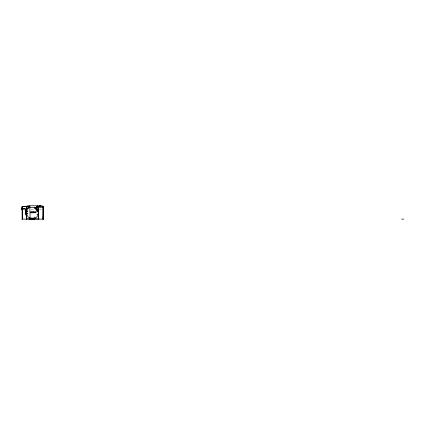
<?xml version="1.0" encoding="UTF-8"?>
<svg xmlns="http://www.w3.org/2000/svg" width="425" height="425" viewBox="0 0 425 425"><rect width="100%" height="100%" fill="white"/><g stroke="black" fill="none" stroke-linecap="round" stroke-linejoin="round"><path stroke-width="0.32" stroke-dasharray="2.12 1.59" d="M23.242 208.213L25.543 208.213M23.242 209.084L24.549 209.084L24.538 208.213M23.497 209.259L24.645 209.259M31.062 209.259L34.175 209.259M39.249 209.259L41.831 209.259M30.797 217.117L31.222 217.255M25.346 208.213L25.346 209.084M25.123 208.213L25.123 209.084M24.353 208.213L24.331 209.084M24.066 208.213L24.055 209.084M23.8 208.213L23.8 209.084M23.476 208.213L23.487 209.084"/><path stroke-width="0.64" d="M31.631 218.625L30.797 219.242L29.835 218.79L29.564 219.125L29.745 218.588M34.866 218.817L34.866 219.125L26.377 218.769L26.361 206.077L29.814 206.077M42.883 219.125L42.883 206.284M21.872 219.125L43.477 219.125L43.477 206.284L37.113 206.284M26.743 211.225L26.823 214.306A5.387 5.387 0 0 0 29.814 218.099L35.031 218.099A4.872 4.872 0 0 0 38 214.885C38.67 212.112 37.921 208.526 35.031 207.336L29.814 207.336A4.903 4.903 0 0 0 26.775 210.997L27.922 211.214L26.934 211.236M43.477 218.572L43.477 218.179M43.477 218.296L42.851 218.296M43.477 216.755L42.851 217.016M34.749 208.505L35.031 207.336M29.814 218.099L30.106 216.931L29.814 207.336M29.564 218.833L38.308 218.875L38.372 207.692L42.883 207.692M38.367 218.79L38.372 206.284M34.935 208.601L35.519 207.586M36.502 206.917L36.991 206.593L37.873 206.917A0.717 0.717 0 0 1 37.873 207.559L36.991 207.883L36.502 207.559M35.291 208.829L35.976 207.883M35.62 209.095L36.401 208.223M25.543 210.428L25.596 210.083L25.691 210.481M25.787 209.865L25.962 209.589L25.851 209.865M35.918 209.392L36.789 208.611M36.183 209.722L37.129 209.036M36.417 210.077L37.427 209.493M36.608 210.455L37.676 209.977M38.223 218.923L39.036 218.758L38.192 218.933M36.763 210.848L37.873 210.487M36.869 211.257L38.016 211.012M27.152 213.722L26.743 213.786L27.907 213.669M36.932 211.677L38.107 211.592M37.931 205.801L42.272 205.801M29.814 205.987L27.487 206.077M26.361 206.508L22.084 206.508L22.132 219.162M22.621 206.523L25.739 206.523M43.456 207.373L43.472 206.284M26.361 207.899L28.772 207.899M22.488 208.213L21.25 208.213L21.25 209.084L22.488 209.084M26.361 209.541L25.293 209.541L25.293 214.891L26.361 214.891L26.377 218.769M25.893 210.89L25.59 210.89L25.856 210.572L25.808 210.89M25.293 212.978L26.361 212.978M25.293 213.1L26.361 213.1M25.293 213.222L26.361 213.222M25.293 213.355L26.361 213.355M25.293 213.472L26.361 213.472M25.293 213.594L26.361 213.594M25.293 213.717L26.361 213.717M401.609 219.125L403.75 219.125M36.932 214.285L38.107 214.418M37.4 206.598L37.464 207.862M34.781 216.931L35.031 218.099M43.477 218.7L43.477 219.125M43.456 219.125L43.456 206.284L43.355 219.125M43.302 206.284L43.302 219.125M43.244 206.284L43.18 219.125M40.662 205.78L40.662 206.284M40.588 205.78L40.577 206.284M40.513 205.78L40.502 206.284M40.412 205.78L40.407 206.284M40.301 205.78L40.295 206.284M40.184 205.78L40.178 206.284M40.062 205.78L40.062 206.284M39.945 205.78L39.95 206.284M39.849 205.78L39.838 206.284M39.764 205.78L39.753 206.284M39.663 206.284L39.621 205.758M37.782 206.784L37.782 207.692M37.735 206.741L37.735 207.735M37.602 206.651L37.602 207.825M37.533 206.619L37.533 207.857M37.352 205.79L37.421 206.284L37.506 205.79L29.814 205.79L29.814 207.363M37.342 206.598L37.342 207.867M37.267 206.593L37.267 207.867M37.198 206.593L37.198 207.873M37.14 206.593L37.14 207.873M36.991 206.593L36.991 207.883M36.917 206.603L36.917 207.867M36.847 206.614L36.847 207.862M36.778 206.646L36.778 207.83M36.709 206.678L36.709 207.793M36.561 206.826L36.561 207.65M29.814 217.648L29.814 218.933M26.685 219.125L26.122 219.125M22.684 206.508L22.684 219.125M22.259 206.508L22.206 208.399M22.164 206.508L22.127 208.399M21.765 208.213L21.765 209.084M21.723 208.213L21.723 209.084M21.516 208.213L21.516 209.084M21.404 208.213L21.42 209.084M21.324 208.213L21.319 209.084M36.593 207.559A0.717 0.717 0 0 1 36.593 206.917M30.717 212.33C30.526 213.371 30.393 211.453 30.717 212.33M35.1 212.447L34.893 212.612L34.59 211.852L34.962 212.883L35.318 211.852L35.1 212.447M30.175 212.25C30.749 214.2 31.392 210.773 30.175 212.25M25.824 212.776L26.095 212.845L25.84 212.734M25.914 211.31L26.122 211.076L25.92 211.289M34.494 212.176L33.745 212.867L33.745 211.852L34.494 212.176M35.418 212.102C36.258 214.051 36.268 211.273 35.418 212.102M25.649 211.326L25.532 211.071L25.649 211.326M25.92 211.847L25.649 211.847L25.92 211.847M25.665 211.639L25.813 211.91L25.665 211.639M26.164 210.189L25.989 210.423L26.164 210.189M26.435 208.415C27.025 209.78 27.71 207.416 26.435 208.415M26.706 208.441L26.706 208.441M27.912 206.545C28.061 208.749 30.759 205.424 27.922 206.513M26.578 208.42C26.855 209.583 27.524 207.682 26.578 208.42M33.336 212.139L33.171 212.867L32.831 212.139L32.624 212.867L32.624 211.852L32.034 212.867L31.737 211.852L32.188 212.187L32.98 211.852L33.108 212.394L33.23 211.852L33.591 211.852L33.591 212.867L33.336 212.139M25.569 212.048L25.67 212.431L25.569 212.048M25.548 212.537L25.649 212.92L25.596 212.59M25.914 212.048L26.01 212.431L25.914 212.048M31.397 211.852L31.126 212.867L31.742 212.867L31.397 211.852"/></g></svg>
